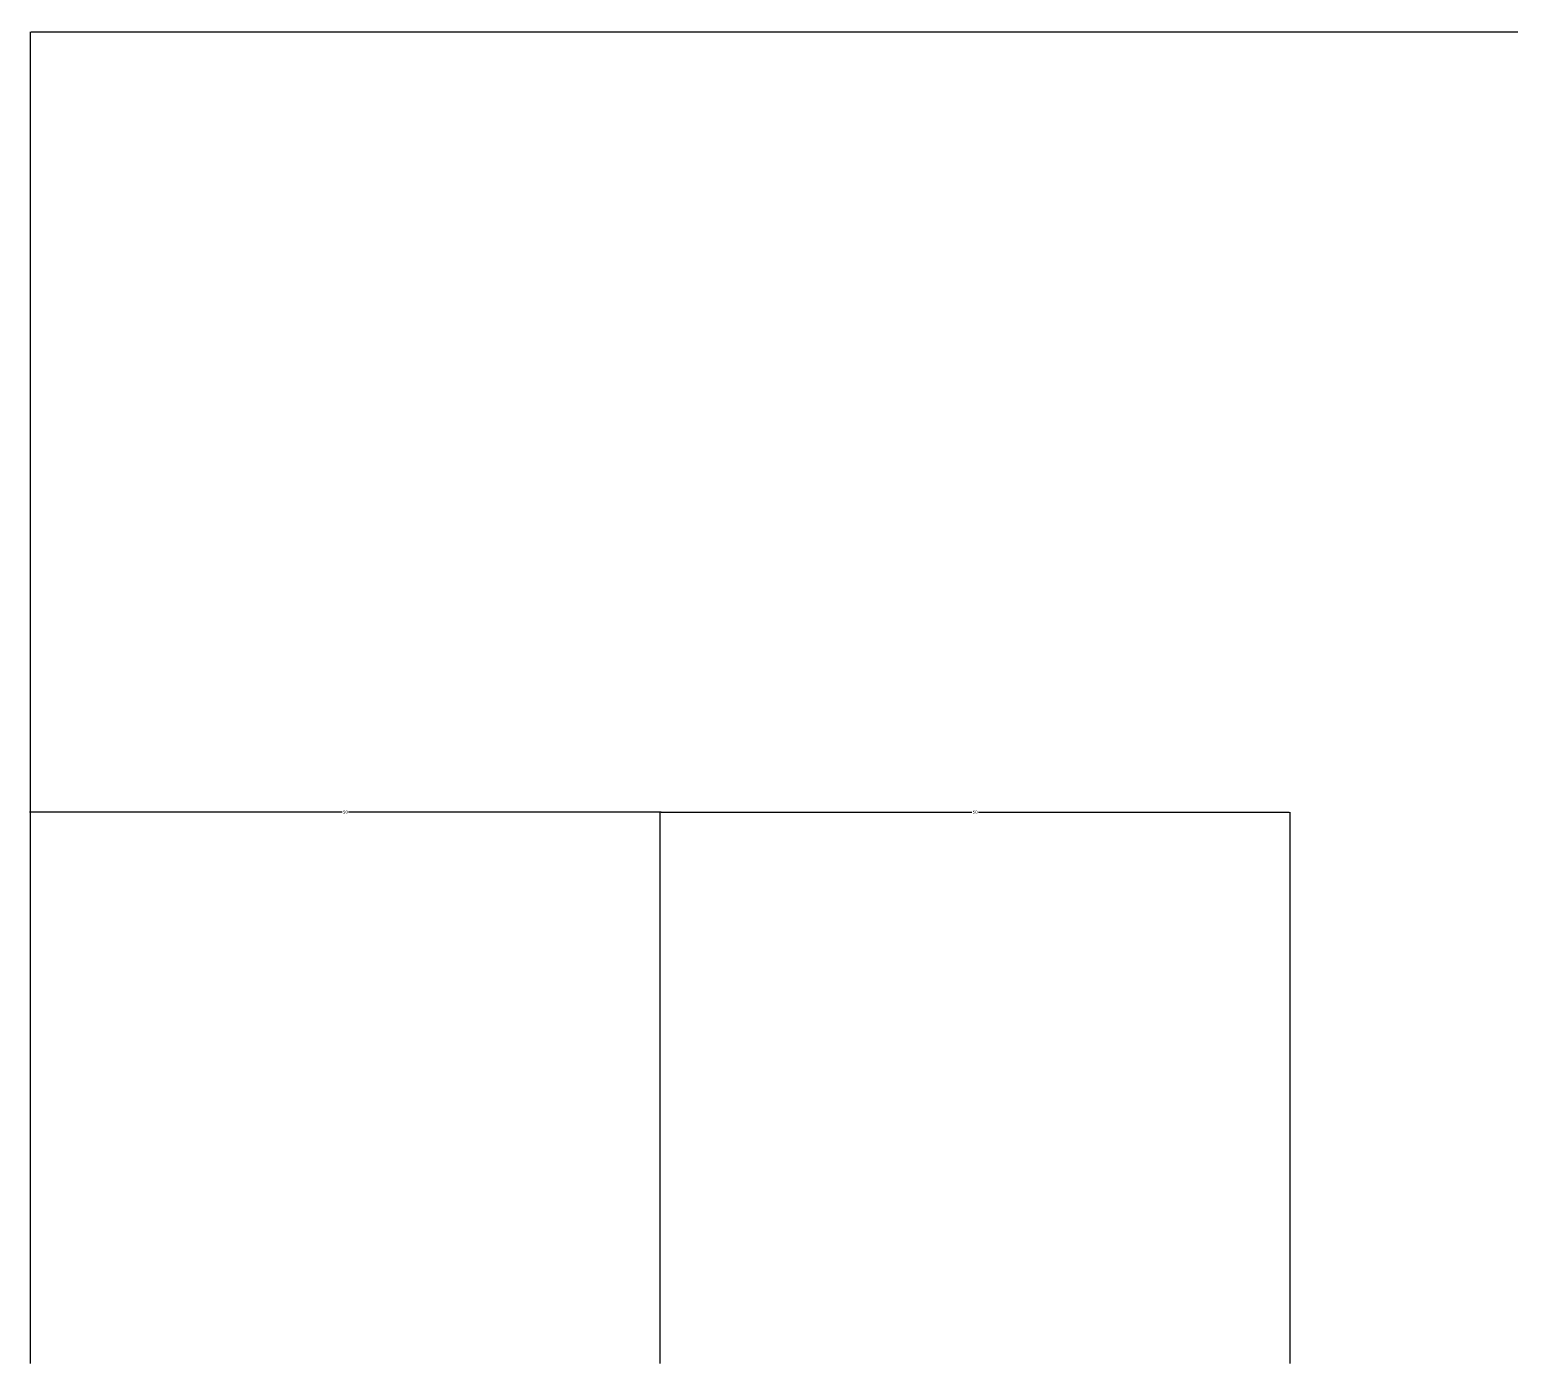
# Model space of a CAD drawing. Header units: metres. Extents: x 282048 to 286905, y 378 to 5723.
# Drawn here: x 283970.6 to 284433.4, y 5306.4 to 5722.9 of the extents above; entities that cross this region are included whole.
import ezdxf

# ---------------------------------------------------------------- set-up
doc = ezdxf.new("R2010")
doc.units = ezdxf.units.M
doc.layers.add('7', color=7, linetype='Continuous')
doc.dimstyles.get("Standard").update_dxf_attribs({"dimtxt": 2.5, "dimasz": 2.5, "dimexe": 1.25, "dimexo": 0.625, "dimtad": 1, "dimcen": 2.5, "dimazin": 3, "dimtfac": 1, "dimtmove": 0, "dimatfit": 3})

# ---------------------------------------------------------------- blocks, each defined once
blk = doc.blocks.new('_CLOSEDFILLED')
at = {"color": 0, "linetype": 'BYBLOCK'}
blk.add_solid([(-1, 0.2), (0, 0), (-1, -0.2)], dxfattribs=at)
blk = doc.blocks.new('*D12')
for p, q in [((283970.87, 5471.08), (283970.87, 5722.21)), ((283971.12, 5722.21), (284634.385, 5722.21)), ((284657.385, 5722.21), (285320.65, 5722.21)), ((285320.9, 5471.08), (285320.9, 5722.21))]:
    blk.add_line(p, q)
at = {"layer": 'Defpoints'}
for p in [(283970.87, 5722.21), (283970.87, 5471.08), (285320.9, 5471.08)]:
    blk.add_point(p, dxfattribs=at)
at = {"layer": '7', "xscale": 0.25, "yscale": 0.25, "rotation": 180}
blk.add_blockref('_CLOSEDFILLED', (283970.87, 5722.21), dxfattribs=at)
at = {"layer": '7', "xscale": 0.25, "yscale": 0.25}
blk.add_blockref('_CLOSEDFILLED', (285320.9, 5722.21), dxfattribs=at)
at = {"layer": '7', "insert": (284645.885, 5722.21), "char_height": 1, "attachment_point": 5}
blk.add_mtext('\\f宋体|b0|i0|c134|p2;包柱尺寸', dxfattribs=at)
blk = doc.blocks.new('*D14')
for p, q in [((284068.22, 5478.58), (283970.62, 5478.58)), ((283970.87, 5306.43), (283970.87, 5478.58)), ((284167.82, 5478.58), (284070.22, 5478.58)), ((284167.57, 5306.43), (284167.57, 5478.58))]:
    blk.add_line(p, q)
at = {"layer": 'Defpoints'}
for p in [(284167.57, 5478.58), (283970.87, 5306.43), (284167.57, 5306.43)]:
    blk.add_point(p, dxfattribs=at)
at = {"layer": '7', "xscale": 0.25, "yscale": 0.25}
blk.add_blockref('_CLOSEDFILLED', (283970.87, 5478.58), dxfattribs=at)
at = {"layer": '7', "xscale": 0.25, "yscale": 0.25, "rotation": 180}
blk.add_blockref('_CLOSEDFILLED', (284167.57, 5478.58), dxfattribs=at)
at = {"layer": '7', "insert": (284069.22, 5478.58), "char_height": 1, "attachment_point": 5}
blk.add_mtext('50', dxfattribs=at)
blk = doc.blocks.new('*D15')
for p, q in [((284167.57, 5306.43), (284167.57, 5478.58)), ((284167.82, 5478.58), (284264.92, 5478.58)), ((284266.92, 5478.58), (284364.02, 5478.58)), ((284364.27, 5306.43), (284364.27, 5478.58))]:
    blk.add_line(p, q)
at = {"layer": 'Defpoints'}
for p in [(284167.57, 5478.58), (284167.57, 5306.43), (284364.27, 5306.43)]:
    blk.add_point(p, dxfattribs=at)
at = {"layer": '7', "xscale": 0.25, "yscale": 0.25, "rotation": 180}
blk.add_blockref('_CLOSEDFILLED', (284167.57, 5478.58), dxfattribs=at)
at = {"layer": '7', "xscale": 0.25, "yscale": 0.25}
blk.add_blockref('_CLOSEDFILLED', (284364.27, 5478.58), dxfattribs=at)
at = {"layer": '7', "insert": (284265.92, 5478.58), "char_height": 1, "attachment_point": 5}
blk.add_mtext('50', dxfattribs=at)

msp = doc.modelspace()

# ---------------------------------------------------------------- dimensions: what is measured, and where the dimension line sits
at = {"layer": '7'}
for base, p1, p2, text, picture, middle in [((283970.87, 5722.21), (283970.87, 5471.08), (285320.9, 5471.08), '\\f宋体|b0|i0|c134|p2;包柱尺寸', '*D12', (284645.885, 5722.21)), ((284167.57, 5478.58), (284167.57, 5306.43), (283970.87, 5306.43), '50', '*D14', (284069.22, 5478.58)), ((284167.57, 5478.58), (284167.57, 5306.43), (284364.27, 5306.43), '50', '*D15', (284265.92, 5478.58))]:
    dim = msp.add_linear_dim(base=base, p1=p1, p2=p2, text=text, dimstyle='Standard', dxfattribs=at)
    dim.commit()
    dim.dimension.update_dxf_attribs({"geometry": picture, "text_midpoint": middle})

doc.saveas('drawing.dxf')
